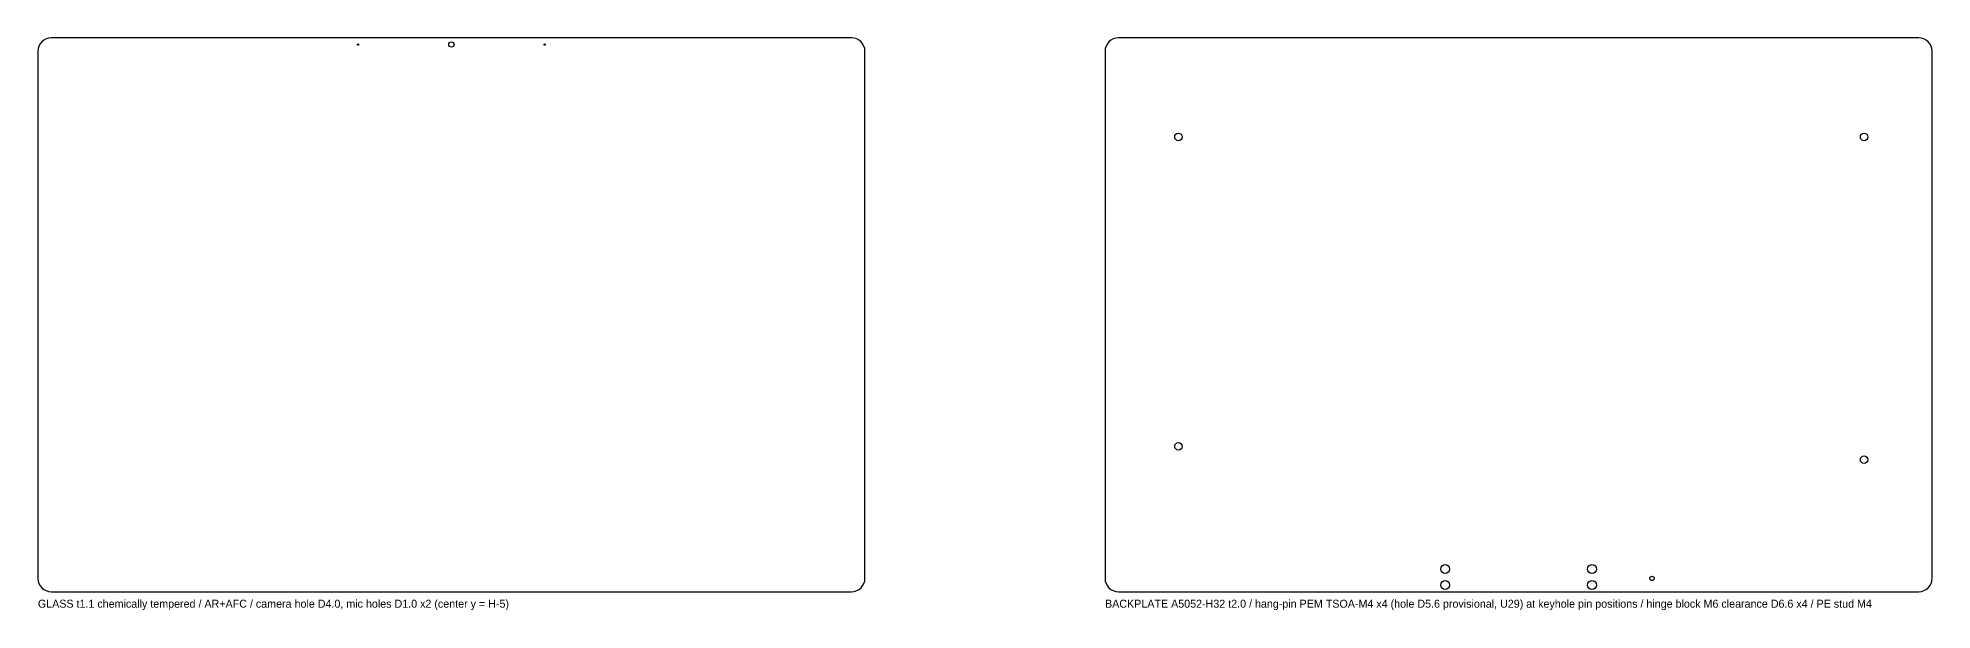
# Model space of a CAD drawing. Header units: millimetres. Extents: x 0 to 3090, y -14 to 415.
# Drawn here: x 0 to 1420, y -14 to 415 of the extents above; entities that cross this region are included whole.
import ezdxf

# ---------------------------------------------------------------- set-up
doc = ezdxf.new("R2010")
doc.units = ezdxf.units.MM
for name, color, linetype in [('BACKPLATE_HOLES', 1, 'Continuous'), ('BACKPLATE_OUTLINE', 7, 'Continuous'), ('GLASS_HOLES', 1, 'Continuous'), ('GLASS_OUTLINE', 7, 'Continuous'), ('TEXT_NOTE', 7, 'Continuous')]:
    doc.layers.add(name, color=color, linetype=linetype)

msp = doc.modelspace()

# ---------------------------------------------------------------- linework, layer by layer
at = {"layer": 'BACKPLATE_HOLES'}
for centre, radius in [((855, 341), 2.8), ((1369, 341), 2.8), ((855, 109), 2.8), ((1369, 99), 2.8), ((1055, 17), 3.3), ((1165, 17), 3.3), ((1055, 5), 3.3), ((1165, 5), 3.3), ((1210, 10), 1.65)]:
    msp.add_circle(centre, radius, dxfattribs=at)
at = {"layer": 'BACKPLATE_OUTLINE'}
for p, q in [((1410, 415.3), (810, 415.3)), ((800, 405.3), (800, 10)), ((1420, 10), (1420, 405.3)), ((810, 0), (1410, 0))]:
    msp.add_line(p, q, dxfattribs=at)
for centre, start, end in [((810, 405.3), 90, 180), ((1410, 405.3), 0, 90), ((810, 10), 180, 270), ((1410, 10), 270, 360)]:
    msp.add_arc(centre, 10, start, end, dxfattribs=at)
at = {"layer": 'GLASS_HOLES'}
for centre, radius in [((310, 410.3), 2), ((240, 410.3), 0.5), ((380, 410.3), 0.5)]:
    msp.add_circle(centre, radius, dxfattribs=at)
at = {"layer": 'GLASS_OUTLINE'}
for p, q in [((610, 415.3), (10, 415.3)), ((0, 405.3), (0, 10)), ((620, 10), (620, 405.3)), ((10, 0), (610, 0))]:
    msp.add_line(p, q, dxfattribs=at)
for centre, start, end in [((10, 405.3), 90, 180), ((610, 405.3), 0, 90), ((10, 10), 180, 270), ((610, 10), 270, 360)]:
    msp.add_arc(centre, 10, start, end, dxfattribs=at)

# ---------------------------------------------------------------- texts
at = {"layer": 'TEXT_NOTE'}
for s, p in [('GLASS t1.1 chemically tempered / AR+AFC / camera hole D4.0, mic holes D1.0 x2 (center y = H-5)', (0, -12)), ('BACKPLATE A5052-H32 t2.0 / hang-pin PEM TSOA-M4 x4 (hole D5.6 provisional, U29) at keyhole pin positions / hinge block M6 clearance D6.6 x4 / PE stud M4', (800, -12))]:
    msp.add_text(s, height=6, dxfattribs=at).set_placement(p)

doc.saveas('drawing.dxf')
